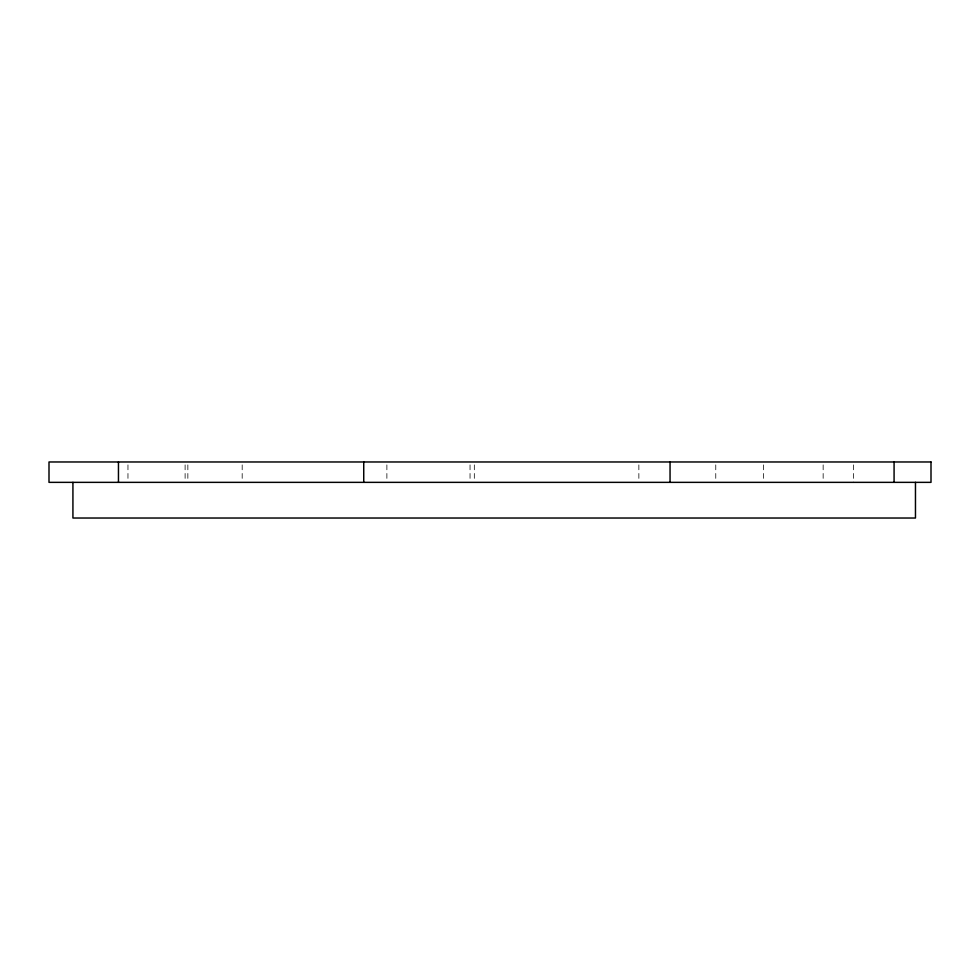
<?xml version="1.0" encoding="UTF-8"?>
<svg xmlns="http://www.w3.org/2000/svg" width="980" height="980" viewBox="0 0 980 980"><rect width="100%" height="100%" fill="white"/><g stroke="black" fill="none" stroke-linecap="round" stroke-linejoin="round"><path stroke-width="0.73" stroke-dasharray="4.9 3.68" d="M853.531 464.888L853.531 482.356M823.151 464.888L823.151 480.898M763.53 464.888L763.53 480.898M715.768 464.888L715.768 480.898M638.862 464.888L638.862 480.898M474.32 464.888L474.32 480.898M470.045 464.888L470.045 480.898M386.88 464.888L386.88 480.898M242.183 464.888L242.183 480.898M187.854 464.888L187.854 480.898M185.11 464.888L185.11 480.898M127.963 464.888L127.963 480.898"/><path stroke-width="1.47" d="M915.467 482.356L915.467 518.028L72.924 518.028L72.924 482.356M894.079 461.972L894.079 482.356M670.051 461.972L670.051 482.356M363.739 461.972L363.739 482.356M118.458 461.972L118.458 482.356M931 461.972L49 461.972L49 482.356L931 482.356L931 461.972"/></g></svg>
